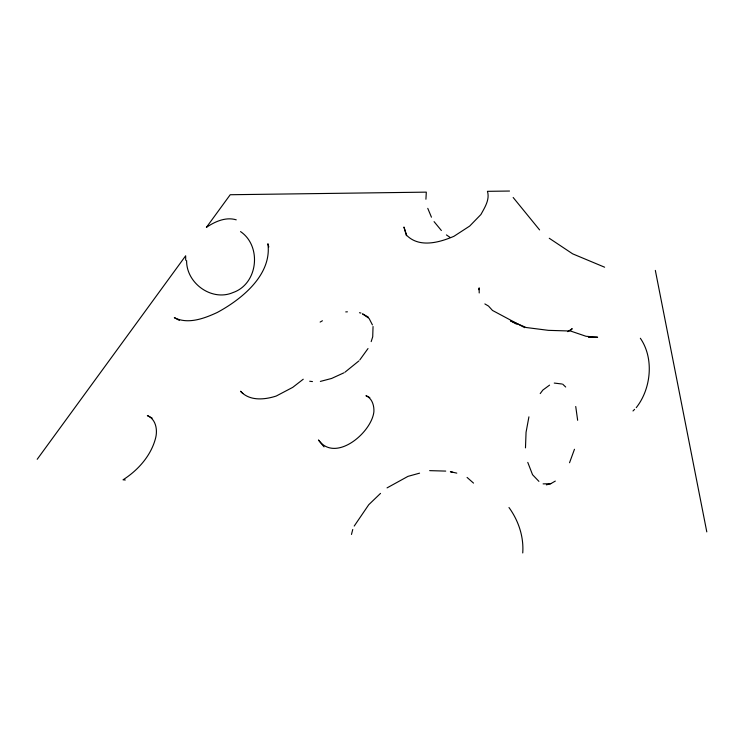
<?xml version="1.0" encoding="UTF-8"?>
<svg xmlns="http://www.w3.org/2000/svg" width="744" height="744" viewBox="0 0 744 744"><rect width="100%" height="100%" fill="white"/><g stroke="black" fill="none" stroke-linecap="round" stroke-linejoin="round"><path stroke-width="1.12" d="M522.744 552.959C523.888 536.638 518.494 520.661 508.98 507.51M373.042 326.532L372.716 336.79L371.182 341.617M186.614 260.642C186.27 283.222 211.826 301.738 232.993 292.559C258.14 283.901 261.99 246.087 240.535 231.589M525.478 447.879L526.054 432.301L528.919 416.845M478.727 289.704L479.183 287.854L479.201 292.969M351.475 534.443L352.758 529.458M569.541 462.74L574.47 449.264M540.218 393.576L542.841 390.079L549.565 385.122M354.209 526.073L368.745 504.72L380.528 493.384M359.808 359.919L368.01 348.555M37.2 459.29L185.665 255.797L185.693 260.279M570.657 330.299L572.238 328.662L567.737 331.657M632.995 410.967L634.613 409.321M636.232 407.675C651.112 388.935 654.311 358.385 640.342 338.26M344.956 372.214L358.868 360.942M555.322 481.08L550.718 483.712L546.375 484.856M320.134 322.078L322.422 320.766M387.047 487.887L407.982 476.365L419.579 473.156M343.97 372.8L331.61 378.454L320.348 381.421M550.718 483.712L543.101 483.879M345.746 311.903L347.411 311.829M588.411 337.376L597.627 337.237L586.002 336.279L570.583 331.034L548.375 330.345L526.185 327.509L510.468 320.841L516.531 324.133M509.51 191.041L487.441 191.329C490.008 199.569 484.688 207.604 480.912 214.523L469.697 226.064L453.961 236.285C439.416 242.525 419.486 248.124 406.698 235.355L403.936 227.022L406.419 235.699M554.243 383.067L561.729 383.978M312.443 381.588L309.699 381.235M429.66 470.636L445.73 471.092M125.299 480.001L123.039 479.815C138.263 470.106 151.339 455.347 155.738 437.528C157.635 429.437 155.812 419.151 147.349 415.571L152.167 418.1M236.248 219.833C225.813 216.653 214.914 221.6 206.395 227.385L230.222 194.733L426.312 192.138L425.921 199.234M359.464 312.731L360.924 313.038M456.788 473.128L450.371 471.705L452.854 472.366M604.63 267.208L572.657 253.844L549.267 238.266M524.715 327.667L492.5 310.443L488.492 306.054L484.865 303.924M369.815 397.594L365.955 395.678C372.093 398.319 374.195 405.424 373.897 411.609C371.805 432.599 335.339 463.382 318.478 440.002L324.021 446.865M179.341 320.404L174.328 317.642C187.981 324.644 204.34 318.451 217.202 312.499C241.698 299.293 272.118 274.806 267.896 243.744L268.817 246.971M368.252 317.037L362.523 313.866L369.098 318.46L372.428 324.914M446.409 234.909L450.092 237.42M303.245 379.217L292.718 387.373L276.229 396.041C264.557 399.807 249.593 401.295 240.526 391.232L242.963 393.567M467.074 477.425L473.519 483.107M562.641 384.109L565.691 387.019M538.916 481.377L532.546 474.709L527.775 462.387M434.068 221.638L441.387 230.519M513.165 197.486L539.586 229.905M427.763 208.348L431.455 217.202M655.343 270.407L706.8 531.886M575.735 406.503L577.651 420.295"/></g></svg>
